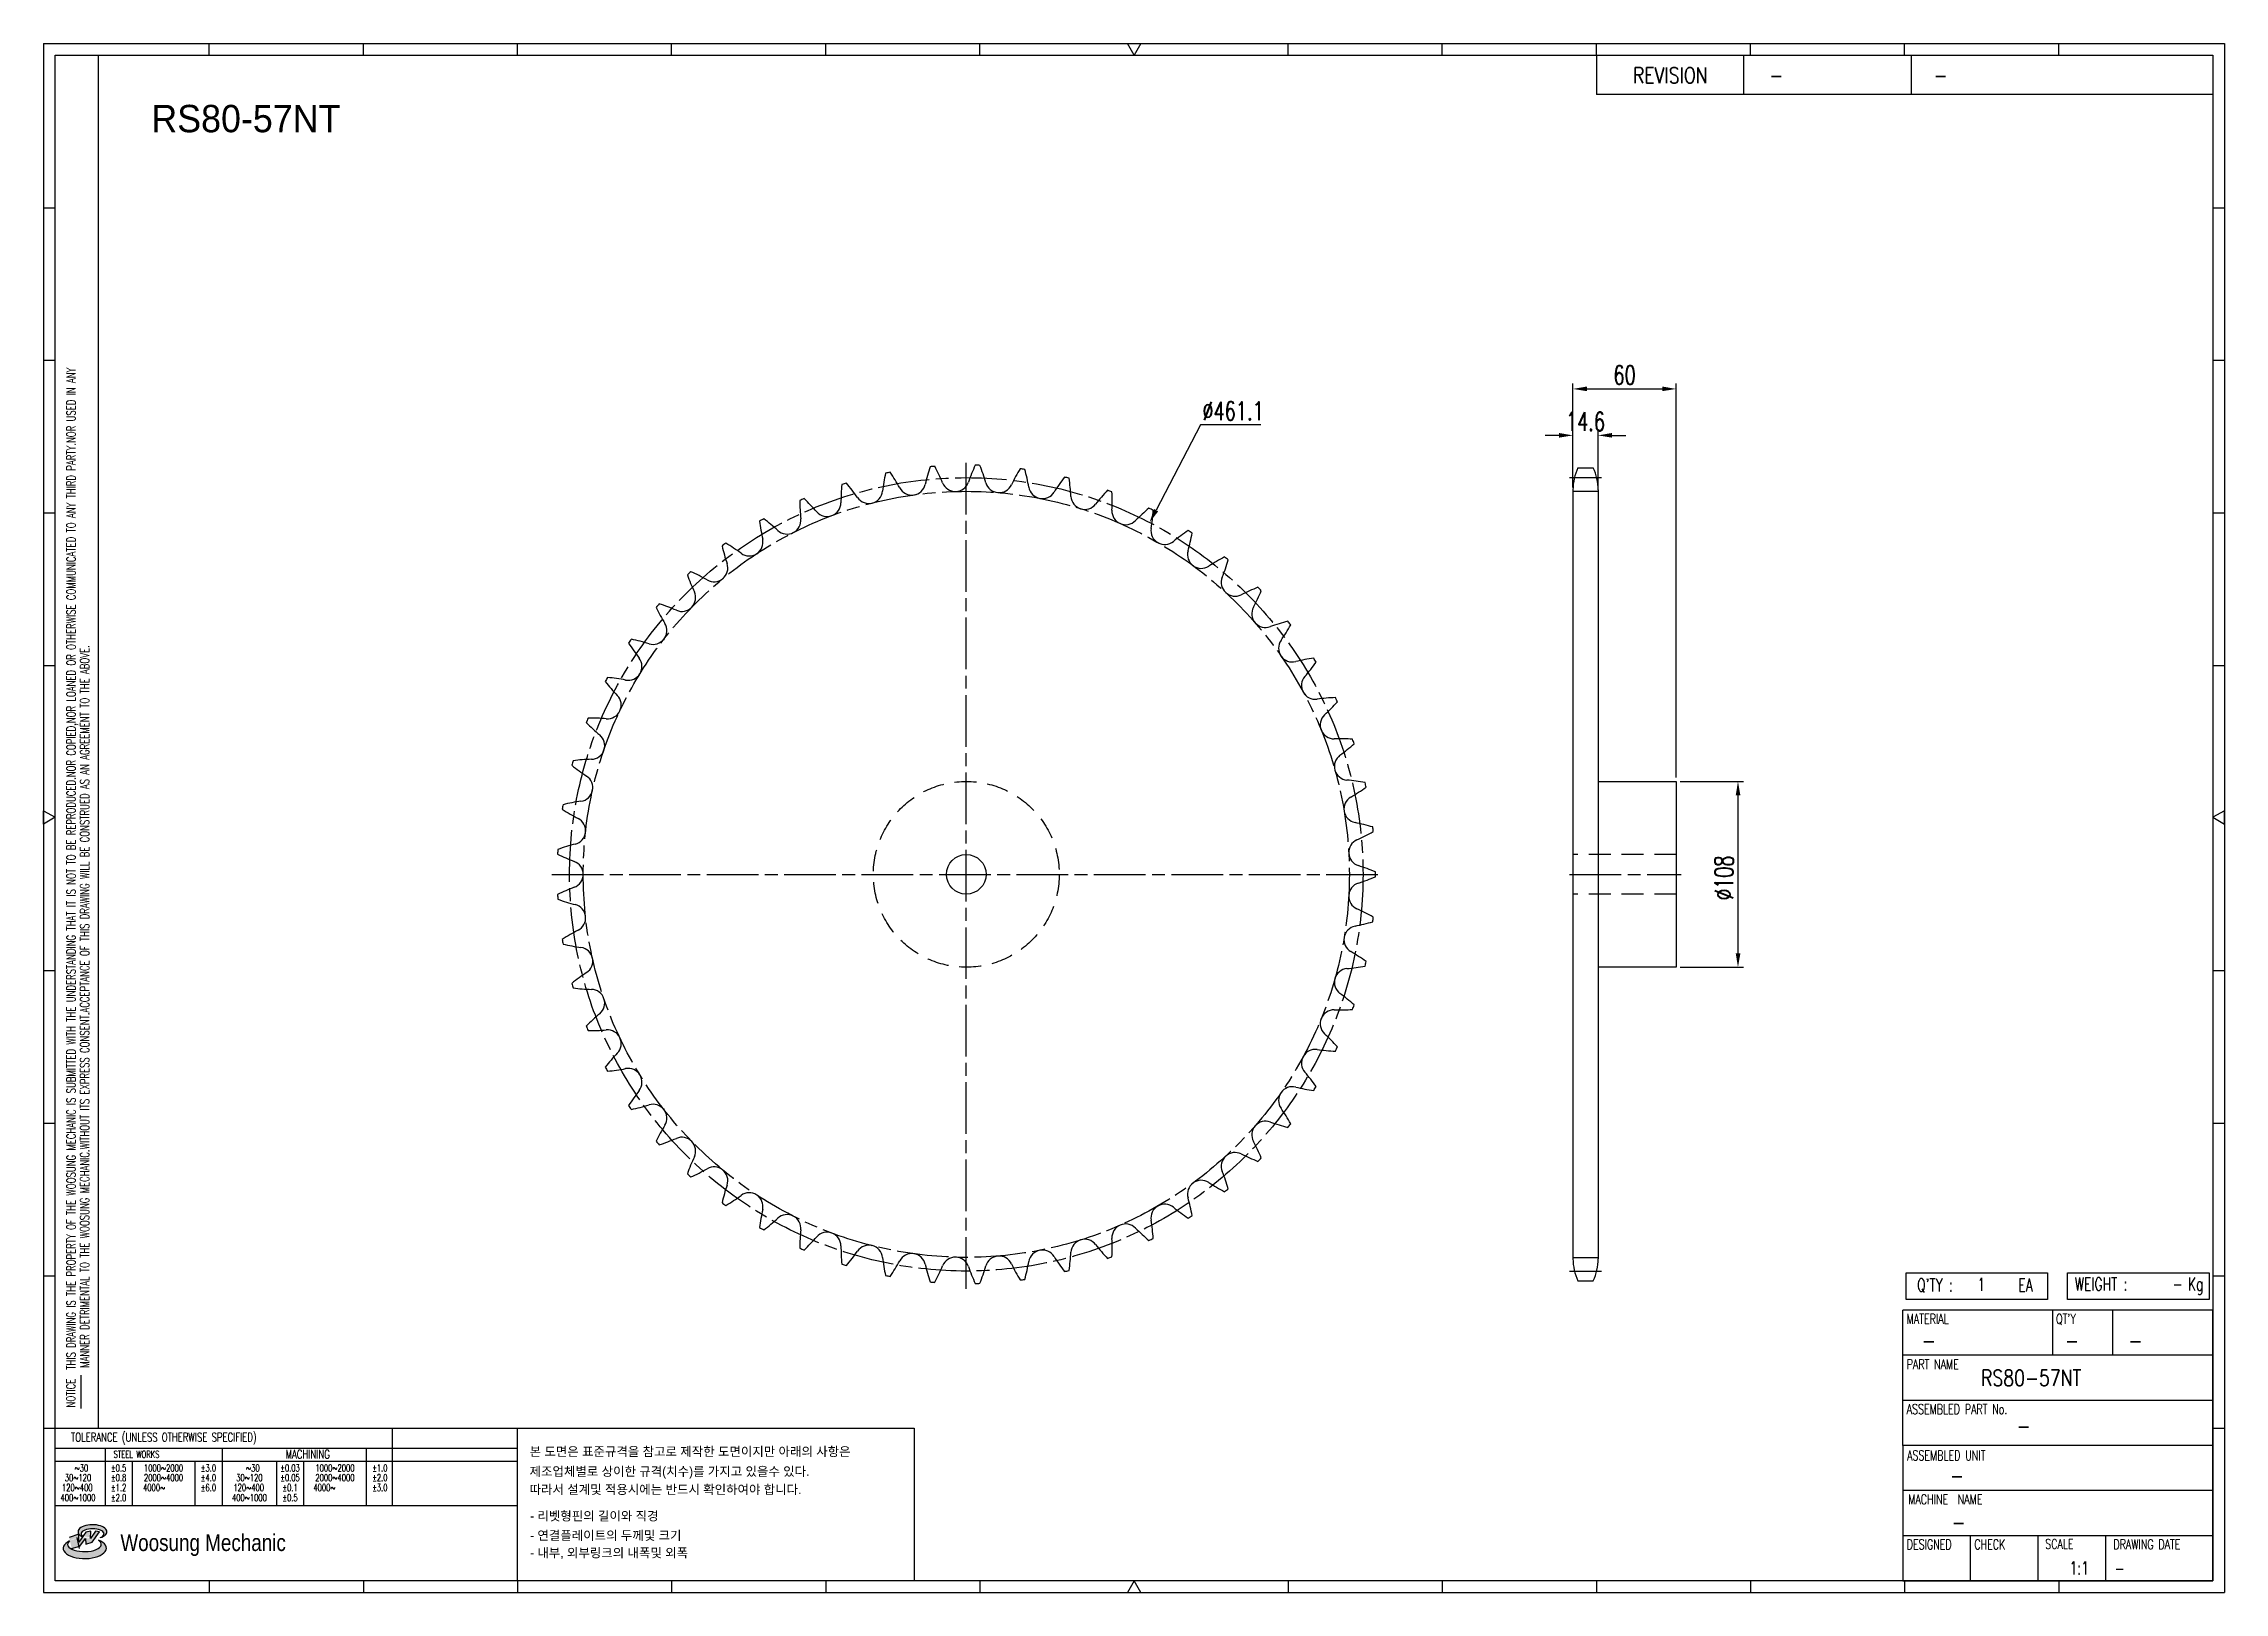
# Model space of a CAD drawing. Header units: millimetres. Extents: x 26814 to 28081, y 33 to 933.
import ezdxf
from ezdxf.enums import TextEntityAlignment as Align

# ---------------------------------------------------------------- set-up
doc = ezdxf.new("R2010")
doc.units = ezdxf.units.MM
for name, pattern in [('AM_ISO08W050', [18, 12, -1.5, 3, -1.5]), ('AM_ISO08W050x2', [9, 6, -0.75, 1.5, -0.75]), ('HIDDEN', [9.525, 6.35, -3.175])]:
    doc.linetypes.add(name, pattern=pattern)
doc.layers.get('Defpoints').update_dxf_attribs({"color": 80})
doc.layers.add('CL2', color=4, linetype='AM_ISO08W050', lineweight=25)
for name, color, linetype in [('HL', 2, 'HIDDEN'), ('LOGO', 7, 'Continuous'), ('S-DIM', 7, 'Continuous'), ('TITLE', 7, 'Continuous')]:
    doc.layers.add(name, color=color, linetype=linetype)
doc.styles.add('HAN', font='ROMANS.shx', dxfattribs={"width": 0.7, "bigfont": 'whgtxt.shx'})
doc.styles.add('HKD_ST2', font='romans.shx', dxfattribs={"width": 0.7, "height": 4, "bigfont": '@extfont2.shx'})
doc.styles.add('HSG', font='SIMPLEX.shx', dxfattribs={"width": 0.7, "bigfont": 'HSG.shx'})
doc.styles.add('MtXpl_', font='Gulim.ttf')
doc.styles.add('SLDTEXTSTYLE4', font='arial.ttf', dxfattribs={"width": 0.8})
doc.dimstyles.new('APP23', dxfattribs={"dimscale": 4.5, "dimtxt": 2.4, "dimasz": 1.8, "dimexe": 0.7, "dimexo": 0.5, "dimgap": 0.6, "dimtad": 1, "dimtoh": 1, "dimdec": 1, "dimrnd": 0.01, "dimzin": 9, "dimdsep": 46, "dimtxsty": 'HSG', "dimcen": 0, "dimclrd": 1, "dimclre": 1, "dimclrt": 256, "dimazin": 2, "dimtp": 1, "dimtm": 1, "dimtfac": 0.5, "dimtdec": 1, "dimtix": 1, "dimtofl": 0, "dimtmove": 0, "dimatfit": 3, "dimfxl": 0, "dimtvp": 1, "dimtolj": 2, "dimlwd": -1, "dimlwe": -1, "dimarcsym": 0})

# ---------------------------------------------------------------- blocks, each defined once
blk = doc.blocks.new('MASTER')
at = {"layer": 'LOGO'}
h = blk.add_hatch(color=10, dxfattribs=at)
h.paths.add_polyline_path([(1.544, 35.177), (1.554, 34.966), (1.779, 35.034), (2.054, 35.422), (1.908, 35.446), (1.728, 35.167), (1.741, 35.439), (1.547, 35.405), (1.292, 35.041), (1.295, 35.33), (0.943, 35.208), (1.03, 34.8), (1.336, 34.885)])
edge = h.paths.add_edge_path()
edge.add_ellipse((1.795, 35.421), major_axis=(-0.53, 0), ratio=0.487785, start_angle=122.36065, end_angle=403.39574)
edge.add_line((1.411, 35.244), (1.419, 35.261))
edge.add_ellipse((1.798, 35.344), major_axis=(-0.423, 0), ratio=0.444396, start_angle=131.58977, end_angle=386.19408, ccw=False)
edge = h.paths.add_edge_path()
edge.add_ellipse((1.512, 34.815), major_axis=(-0.793, 0), ratio=0.480113, start_angle=314.67633, end_angle=590.85213)
edge.add_ellipse((1.501, 34.958), major_axis=(-0.62, 0), ratio=0.43311, start_angle=331.7024, end_angle=574.42495, ccw=False)
at = {"color": 140}
for p, q in [((0, 90.118), (80.15, 90.118)), ((0, 90.118), (0, 33.191)), ((80.15, 90.118), (80.15, 33.191)), ((57.068, 89.693), (57.068, 88.246)), ((62.47, 89.693), (62.47, 88.246)), ((68.635, 89.693), (68.635, 88.246)), ((79.725, 88.246), (57.068, 88.246)), ((68.449, 43.961), (68.449, 44.936)), ((68.449, 44.936), (73.654, 44.936)), ((73.654, 44.936), (73.654, 43.961)), ((74.39, 43.961), (74.39, 44.936)), ((74.39, 44.936), (79.595, 44.936)), ((79.595, 44.936), (79.595, 43.961)), ((68.336, 38.59), (68.336, 43.563)), ((79.725, 43.563), (68.336, 43.563)), ((73.654, 43.961), (68.449, 43.961)), ((73.827, 43.563), (73.827, 41.905)), ((79.595, 43.961), (74.39, 43.961)), ((76.037, 43.563), (76.037, 41.905)), ((79.725, 38.59), (79.725, 43.563)), ((79.725, 41.905), (68.336, 41.905)), ((79.725, 40.248), (68.336, 40.248)), ((68.336, 38.59), (68.336, 33.616)), ((79.725, 38.59), (68.336, 38.59)), ((79.725, 33.616), (79.725, 38.59)), ((79.725, 36.932), (68.336, 36.932)), ((79.725, 35.274), (68.336, 35.274)), ((70.822, 33.616), (70.822, 35.274)), ((73.309, 33.616), (73.309, 35.274)), ((75.796, 33.616), (75.796, 35.274)), ((0, 33.191), (80.15, 33.191)), ((68.336, 33.616), (79.725, 33.616))]:
    blk.add_line(p, q, dxfattribs=at)
for p, q in [((6.089, 89.693), (6.089, 90.118)), ((11.753, 89.693), (11.753, 90.118)), ((17.418, 89.693), (17.418, 90.118)), ((23.082, 89.693), (23.082, 90.118)), ((28.746, 89.693), (28.746, 90.118)), ((34.411, 89.693), (34.411, 90.118)), ((45.739, 89.693), (45.739, 90.118)), ((51.404, 89.693), (51.404, 90.118)), ((57.068, 89.693), (57.068, 90.118)), ((62.732, 89.693), (62.732, 90.118)), ((68.397, 89.693), (68.397, 90.118)), ((74.061, 89.693), (74.061, 90.118)), ((0, 84.085), (0.425, 84.085)), ((79.725, 84.085), (80.15, 84.085)), ((0, 78.478), (0.425, 78.478)), ((79.725, 78.478), (80.15, 78.478)), ((0, 72.87), (0.425, 72.87)), ((79.725, 72.87), (80.15, 72.87)), ((0, 67.262), (0.425, 67.262)), ((79.725, 67.262), (80.15, 67.262)), ((0, 56.047), (0.425, 56.047)), ((79.725, 56.047), (80.15, 56.047)), ((0, 50.439), (0.425, 50.439)), ((79.725, 50.439), (80.15, 50.439)), ((0, 44.832), (0.425, 44.832)), ((79.725, 44.832), (80.15, 44.832)), ((1.377, 39.947), (1.377, 41.174)), ((0, 39.224), (0.425, 39.224)), ((79.725, 39.224), (80.15, 39.224)), ((6.089, 33.616), (6.089, 33.191)), ((11.753, 33.616), (11.753, 33.191)), ((17.418, 33.616), (17.418, 33.191)), ((23.082, 33.616), (23.082, 33.191)), ((28.746, 33.616), (28.746, 33.191)), ((34.411, 33.616), (34.411, 33.191)), ((45.739, 33.616), (45.739, 33.191)), ((51.404, 33.616), (51.404, 33.191)), ((57.068, 33.616), (57.068, 33.191)), ((62.732, 33.616), (62.732, 33.191)), ((68.397, 33.616), (68.397, 33.191)), ((74.061, 33.616), (74.061, 33.191))]:
    blk.add_line(p, q)
at = {"color": 2}
for p, q in [((2.017, 39.224), (2.017, 89.693)), ((0.425, 39.224), (17.418, 39.224)), ((0.425, 38.487), (17.418, 38.487)), ((2.257, 38.487), (2.257, 36.382)), ((6.557, 38.5), (6.557, 36.382)), ((11.857, 38.487), (11.857, 36.382)), ((12.816, 39.224), (12.816, 36.382)), ((17.418, 33.616), (17.418, 39.224)), ((0.425, 38.012), (17.418, 38.012)), ((3.257, 38.012), (3.257, 36.382)), ((5.557, 38.012), (5.557, 36.382)), ((8.557, 38.012), (8.557, 36.382)), ((9.557, 38.026), (9.557, 36.382)), ((0.425, 36.382), (17.418, 36.382))]:
    blk.add_line(p, q, dxfattribs=at)
for points in [[(40.075, 89.693), (39.83, 90.118), (40.32, 90.118)], [(0.425, 61.679), (0, 61.433), (0, 61.924)], [(79.725, 61.679), (80.15, 61.433), (80.15, 61.924)], [(40.075, 33.616), (39.83, 33.191), (40.32, 33.191)]]:
    blk.add_lwpolyline(points, close=True)
at = {"color": 140}
blk.add_lwpolyline([(0.425, 89.693), (79.725, 89.693), (79.725, 33.616), (0.425, 33.616)], close=True, dxfattribs=at)
at = {"layer": 'LOGO'}
for p, q in [((1.295, 35.33), (0.943, 35.208)), ((1.547, 35.405), (1.292, 35.041)), ((1.292, 35.041), (1.295, 35.33)), ((1.741, 35.439), (1.547, 35.405)), ((1.908, 35.446), (1.728, 35.167)), ((1.728, 35.167), (1.741, 35.439)), ((1.779, 35.034), (2.054, 35.422)), ((2.054, 35.422), (1.908, 35.446)), ((1.03, 34.8), (1.336, 34.885)), ((1.224, 35.208), (1.311, 34.8)), ((1.224, 35.208), (1.224, 35.208)), ((1.336, 34.885), (1.544, 35.177)), ((1.419, 35.261), (1.411, 35.244)), ((1.544, 35.177), (1.554, 34.966)), ((1.554, 34.966), (1.779, 35.034))]:
    blk.add_line(p, q, dxfattribs=at)
for centre, major_axis, ratio, start_param, end_param in [((1.795, 35.421), (-0.53, 0), 0.487785, 2.135596, 7.040584), ((1.798, 35.344), (-0.423, 0), 0.444396, 2.296675, 6.740358), ((1.512, 34.815), (-0.793, 0), 0.480113, 5.492138, 10.312315), ((1.501, 34.958), (-0.62, 0), 0.43311, 5.789299, 10.025607)]:
    blk.add_ellipse(centre, major_axis=major_axis, ratio=ratio, start_param=start_param, end_param=end_param, dxfattribs=at)
for s, height, style, width, p in [('REVISION', 0.5806, 'HAN', 0.8, (58.415, 88.664)), ('-', 0.581, 'HAN', 0.8, (63.426, 88.664)), ('-', 0.581, 'HAN', 0.8, (69.468, 88.664)), ("Q'TY : ", 0.4746, 'HKD_ST2', 0.7, (68.857, 44.253)), ('1', 0.475, 'HKD_ST2', 0.7, (71.071, 44.275)), ('EA', 0.4746, 'HKD_ST2', 0.7, (72.578, 44.253)), ('WEIGHT : ', 0.4746, 'HKD_ST2', 0.7, (74.65, 44.286)), ('Kg', 0.4746, 'HKD_ST2', 0.7, (78.807, 44.286)), ('-', 0.581, 'HAN', 0.8, (69.029, 42.157)), ('-', 0.581, 'HAN', 0.8, (74.289, 42.157)), ('-', 0.581, 'HAN', 0.8, (76.623, 42.157)), ('-', 0.581, 'HAN', 0.8, (72.515, 39.013)), ('-', 0.581, 'HAN', 0.8, (70.067, 37.189)), ('-', 0.581, 'HAN', 0.8, (70.126, 35.48)), ('1:1', 0.4746, 'HKD_ST2', 0.7, (74.458, 33.848)), ('-', 0.475, 'HKD_ST2', 0.7, (76.112, 33.837))]:
    blk.add_text(s, height=height, dxfattribs=dict(style=style, width=width)).set_placement(p)
at = {"color": 6, "style": 'HKD_ST2', "width": 0.7}
for s, p in [(' THIS DRAWING IS THE PROPERTY OF THE WOOSUNG MECHANIC IS SUBMITTED WITH THE UNDERSTANDING THAT IT IS NOT TO BE REPRODUCED.NOR COPIED,NOR LOANED OR OTHERWISE COMMUNICATED TO ANY THIRD PARTY.NOR USED IN ANY', (1.173, 41.217)), ('MANNER DETRIMENTAL TO THE WOOSUNG MECHANIC.WITHOUT ITS EXPRESS CONSENT.ACCEPTANCE OF THIS DRAWING WILL BE CONSTRUED AS AN AGREEMENT TO THE ABOVE.', (1.672, 41.447))]:
    blk.add_text(s, height=0.326266, rotation=90, dxfattribs=at).set_placement(p)
at = {"style": 'HKD_ST2', "width": 0.7}
blk.add_text('-', height=0.475, dxfattribs=at).set_placement((78.613, 44.286), align=Align.RIGHT)
at = {"color": 254, "style": 'HKD_ST2', "width": 0.7}
for s, height, p in [('MATERIAL', 0.3651, (68.474, 43.425)), ("QT'Y", 0.3651, (73.965, 43.425)), ('PART NAME', 0.3651, (68.474, 41.756)), ('ASSEMBLED PART No.', 0.36511, (68.474, 40.109)), ('ASSEMBLED UNIT', 0.36511, (68.49, 38.408)), ('MACHINE  NAME', 0.36511, (68.532, 36.794)), ('DESIGNED', 0.3651, (68.474, 35.136)), ('CHECK', 0.3651, (70.961, 35.136)), ('SCALE', 0.3651, (73.566, 35.153)), ('DRAWING DATE', 0.36511, (76.071, 35.141))]:
    blk.add_text(s, height=height, dxfattribs=at).set_placement(p, align=Align.TOP_LEFT)
at = {"style": 'HKD_ST2', "width": 0.7}
blk.add_text('NOTICE', height=0.3263, rotation=90, dxfattribs=at).set_placement((1.163, 39.988))
blk.add_text('TOLERANCE (UNLESS OTHERWISE SPECIFIED)', height=0.32627, dxfattribs=at).set_placement((4.417, 38.896), align=Align.MIDDLE_CENTER)
at = {"color": 4, "style": 'HKD_ST2', "width": 0.7}
for s, height, p in [('%%12630', 0.261, (1.389, 37.762)), ('1000%%1262000', 0.26101, (4.407, 37.762)), ('%%12630', 0.261, (7.689, 37.762)), ('1000%%1262000', 0.26101, (10.707, 37.762)), ('120%%126400', 0.26101, (1.237, 37.045)), ('30%%126120', 0.261, (1.263, 37.411)), ('4000%%126', 0.261, (4.061, 37.045)), ('2000%%1264000', 0.26101, (4.407, 37.411)), ('120%%126400', 0.26101, (7.537, 37.045)), ('30%%126120', 0.261, (7.563, 37.411)), ('4000%%126', 0.261, (10.321, 37.045)), ('2000%%1264000', 0.26101, (10.707, 37.411)), ('400%%1261000', 0.26101, (1.263, 36.67)), ('400%%1261000', 0.26101, (7.563, 36.67))]:
    blk.add_text(s, height=height, dxfattribs=at).set_placement(p, align=Align.MIDDLE_CENTER)
for s, height, p in [('%%P0.5', 0.261, (2.757, 37.762)), ('STEEL WORKS', 0.26101, (3.416, 38.268)), ('%%P3.0', 0.261, (6.057, 37.762)), ('%%P0.03', 0.261, (9.057, 37.762)), ('MACHINING', 0.3263, (9.707, 38.27)), ('%%P1.0', 0.261, (12.357, 37.762)), ('%%P0.8', 0.261, (2.757, 37.411)), ('%%P1.2', 0.261, (2.757, 37.045)), ('%%P4.0', 0.261, (6.057, 37.411)), ('%%P6.0', 0.261, (6.057, 37.045)), ('%%P0.05', 0.261, (9.057, 37.411)), ('%%P0.1', 0.261, (9.057, 37.045)), ('%%P2.0', 0.261, (12.357, 37.411)), ('%%P3.0', 0.261, (12.357, 37.045)), ('%%P2.0', 0.261, (2.757, 36.67)), ('%%P0.5', 0.261, (9.057, 36.67))]:
    blk.add_text(s, height=height, dxfattribs=at).set_placement(p, align=Align.MIDDLE)
at = {"color": 1, "style": 'SLDTEXTSTYLE4', "width": 0.8}
blk.add_text('Woosung Mechanic', height=0.61957, dxfattribs=at).set_placement((2.822, 34.711))
blk = doc.blocks.new('*D3')
at = {"layer": 'Defpoints', "color": 0, "transparency": 16777216}
for p in [(27717.5, 705), (27702.9, 672.5), (27717.5, 672.5)]:
    blk.add_point(p, dxfattribs=at)
at = {"layer": 'S-DIM', "color": 1, "transparency": 16777216}
for p, q in [((27694.8, 705), (27686.7, 705)), ((27702.9, 674.8), (27702.9, 708.2)), ((27717.5, 674.8), (27717.5, 708.2)), ((27725.6, 705), (27733.7, 705))]:
    blk.add_line(p, q, dxfattribs=at)
for points in [[(27694.8, 706.4), (27694.8, 703.7), (27702.9, 705)], [(27725.6, 706.4), (27725.6, 703.7), (27717.5, 705)]]:
    blk.add_solid(points, dxfattribs=at)
at = {"layer": 'S-DIM', "transparency": 16777216, "insert": (27710.2, 713.1), "char_height": 10.8, "attachment_point": 5, "style": 'HSG'}
blk.add_mtext('\\A2;14.6', dxfattribs=at)
blk = doc.blocks.new('*D4')
at = {"layer": 'Defpoints', "color": 0, "transparency": 16777216}
for p in [(27762.9, 732), (27702.9, 672.5), (27762.9, 503.9)]:
    blk.add_point(p, dxfattribs=at)
at = {"layer": 'S-DIM', "color": 1, "transparency": 16777216}
for p, q in [((27702.9, 674.8), (27702.9, 735.2)), ((27762.9, 506.2), (27762.9, 735.2)), ((27711, 732), (27754.8, 732))]:
    blk.add_line(p, q, dxfattribs=at)
for points in [[(27711, 733.4), (27711, 730.7), (27702.9, 732)], [(27754.8, 733.4), (27754.8, 730.7), (27762.9, 732)]]:
    blk.add_solid(points, dxfattribs=at)
at = {"layer": 'S-DIM', "transparency": 16777216, "insert": (27732.9, 740.1), "char_height": 10.8, "attachment_point": 5, "style": 'HSG'}
blk.add_mtext('\\A2;60', dxfattribs=at)
blk = doc.blocks.new('*D5')
at = {"layer": 'Defpoints', "color": 0, "transparency": 16777216}
for p in [(27456.9, 654.4), (27243.8, 245.5)]:
    blk.add_point(p, dxfattribs=at)
at = {"layer": 'S-DIM', "color": 1, "transparency": 16777216}
for p, q in [((27486.5, 711.1), (27460.7, 661.5)), ((27521.6, 711.1), (27486.5, 711.1))]:
    blk.add_line(p, q, dxfattribs=at)
blk.add_solid([(27459.5, 662.2), (27461.9, 660.9), (27456.9, 654.4)], dxfattribs=at)
at = {"layer": 'S-DIM', "transparency": 16777216, "insert": (27505.4, 719.2), "char_height": 10.8, "attachment_point": 5, "style": 'HSG'}
blk.add_mtext('\\A2;∅461.1', dxfattribs=at)
blk = doc.blocks.new('*D2')
at = {"layer": 'Defpoints', "color": 0, "transparency": 16777216}
for p in [(27762.9, 503.9), (27762.9, 395.9), (27798.8, 395.9)]:
    blk.add_point(p, dxfattribs=at)
at = {"layer": 'S-DIM', "color": 1, "transparency": 16777216}
for p, q in [((27765.2, 503.9), (27802, 503.9)), ((27798.8, 495.8), (27798.8, 404)), ((27765.2, 395.9), (27802, 395.9))]:
    blk.add_line(p, q, dxfattribs=at)
for points in [[(27797.5, 495.8), (27800.2, 495.8), (27798.8, 503.9)], [(27797.5, 404), (27800.2, 404), (27798.8, 395.9)]]:
    blk.add_solid(points, dxfattribs=at)
at = {"layer": 'S-DIM', "transparency": 16777216, "insert": (27790.7, 447.9), "char_height": 10.8, "attachment_point": 5, "rotation": 90, "style": 'HSG'}
blk.add_mtext('\\A2;%%c108', dxfattribs=at)

msp = doc.modelspace()

# ---------------------------------------------------------------- linework, layer by layer
for p, q in [((27705.73, 686.06), (27714.73, 686.06)), ((27702.93, 673.36), (27702.93, 226.46)), ((27717.53, 673.36), (27717.53, 226.46)), ((27717.53, 503.91), (27762.93, 503.91)), ((27762.93, 503.91), (27762.93, 395.91)), ((27762.93, 395.91), (27717.53, 395.91)), ((27705.73, 213.76), (27714.73, 213.76))]:
    msp.add_line(p, q)
at = {"color": 140}
msp.add_lwpolyline([(27089.59, 128), (27320.11, 128), (27320.11, 39.33), (27089.59, 39.33)], close=True, dxfattribs=at)
msp.add_circle((27350.37, 449.91), 11.5)
for centre, radius, start, end in [((27436.11, 651.47), 112.43, 161.68679, 167.10526), ((27350.37, 449.91), 237.81, 94.40745, 95.06623), ((27232.63, 634.61), 112.43, 22.36842, 27.7869), ((27457.76, 640.81), 112.43, 155.371, 160.78947), ((27350.37, 449.91), 237.81, 88.09166, 88.75044), ((27253.66, 646.44), 112.43, 16.05263, 21.47111), ((27478.11, 627.84), 112.43, 149.05521, 154.47368), ((27350.37, 449.91), 237.81, 81.77587, 82.43465), ((27275.87, 655.88), 112.43, 9.73684, 15.15532), ((27733.13, 673.36), 30.2, 155.13196, 180), ((27687.33, 673.36), 30.2, 0, 24.86804), ((27389.95, 665.34), 112.43, 174.31836, 179.73684), ((27350.37, 449.91), 237.81, 107.03903, 107.69781), ((27195.09, 604.39), 112.43, 35, 40.41848), ((27293.76, 673.47), 8.02, 215, 353.42105), ((27413.41, 659.67), 112.43, 168.00257, 173.42105), ((27350.37, 449.91), 237.81, 100.72324, 101.38202), ((27213.03, 620.53), 112.43, 28.68421, 34.10269), ((27318.69, 678.35), 8.02, 208.68421, 347.10526), ((27344.02, 680.44), 8.02, 202.36842, 340.78947), ((27369.42, 679.74), 8.02, 196.05263, 334.47368), ((27394.58, 676.25), 8.02, 189.73684, 328.15789), ((27496.91, 612.71), 112.43, 142.73942, 148.15789), ((27350.37, 449.91), 237.81, 75.46008, 76.11886), ((27298.98, 662.83), 112.43, 3.42105, 8.83953), ((27513.93, 595.6), 112.43, 136.42363, 141.84211), ((27350.37, 449.91), 237.81, 69.1443, 69.80307), ((27322.71, 667.19), 112.43, 357.10526, 2.52374), ((27350.37, 449.91), 237.81, 113.35482, 114.0136), ((27366.02, 668.38), 112.43, 180.63415, 186.05263), ((27179.04, 586.37), 112.43, 41.31579, 46.73427), ((27269.51, 665.89), 8.02, 221.31579, 359.73684), ((27419.21, 670.02), 8.02, 183.42105, 321.84211), ((27443.01, 661.11), 8.02, 177.10526, 315.52632), ((27528.96, 576.72), 112.43, 130.10784, 135.52632), ((27350.37, 449.91), 237.81, 62.82851, 63.48728), ((27346.78, 668.91), 112.43, 350.78947, 356.20795), ((27350.37, 449.91), 237.81, 119.67061, 120.32939), ((27341.89, 668.78), 112.43, 186.94994, 192.36842), ((27165.07, 566.69), 112.43, 47.63158, 53.05006), ((27246.24, 655.68), 8.02, 227.63158, 6.05263), ((27465.68, 649.63), 8.02, 170.78947, 309.21053), ((27541.83, 556.31), 112.43, 123.79205, 129.21053), ((27370.9, 667.98), 112.43, 344.47368, 349.89216), ((27350.37, 449.91), 237.81, 56.51272, 57.17149), ((27350.37, 449.91), 237.81, 125.9864, 126.64518), ((27317.86, 666.52), 112.43, 193.26573, 198.68421), ((27153.35, 545.6), 112.43, 53.94737, 59.36585), ((27224.23, 642.98), 8.02, 233.94737, 12.36842), ((27486.95, 635.74), 8.02, 164.47368, 302.89474), ((27552.37, 534.6), 112.43, 117.47626, 122.89474), ((27350.37, 449.91), 237.81, 50.19693, 50.8557), ((27350.37, 449.91), 237.81, 132.30219, 132.96097), ((27294.23, 661.63), 112.43, 199.58152, 205), ((27144.01, 523.34), 112.43, 60.26316, 65.68164), ((27203.76, 627.93), 8.02, 240.26316, 18.68421), ((27506.57, 619.58), 8.02, 158.15789, 296.57895), ((27394.76, 664.4), 112.43, 338.15789, 343.57637), ((27185.07, 610.72), 8.02, 246.57895, 25), ((27560.46, 511.86), 112.43, 111.16047, 116.57895), ((27418.09, 658.21), 112.43, 331.84211, 337.26058), ((27350.37, 449.91), 237.81, 43.88114, 44.53992), ((27168.38, 591.56), 8.02, 252.89474, 31.31579), ((27350.37, 449.91), 237.81, 138.61798, 139.27676), ((27271.28, 654.17), 112.43, 205.89731, 211.31579), ((27137.19, 500.2), 112.43, 66.57895, 71.99743), ((27524.28, 601.37), 8.02, 151.84211, 290.26316), ((27566, 488.38), 112.43, 104.84468, 110.26316), ((27350.37, 449.91), 237.81, 37.56535, 38.22413), ((27350.37, 449.91), 237.81, 144.93377, 145.59255), ((27249.29, 644.23), 112.43, 212.2131, 217.63158), ((27132.95, 476.44), 112.43, 72.89474, 78.31321), ((27539.89, 581.32), 8.02, 145.52632, 283.94737), ((27440.59, 649.5), 112.43, 325.52632, 330.94479), ((27153.9, 570.68), 8.02, 259.21053, 37.63158), ((27568.92, 464.42), 112.43, 98.52889, 103.94737), ((27462, 638.36), 112.43, 319.21053, 324.629), ((27350.37, 449.91), 237.81, 31.24956, 31.90834), ((27350.37, 449.91), 237.81, 151.24956, 151.90834), ((27228.53, 631.93), 112.43, 218.52889, 223.94737), ((27131.35, 452.36), 112.43, 79.21053, 84.629), ((27553.2, 559.67), 8.02, 139.21053, 277.63158), ((27141.81, 548.33), 8.02, 265.52632, 43.94737), ((27569.19, 440.29), 112.43, 92.2131, 97.63158), ((27482.05, 624.94), 112.43, 312.89474, 318.31321), ((27350.37, 449.91), 237.81, 24.93377, 25.59255), ((27350.37, 449.91), 237.81, 157.56535, 158.22413), ((27209.24, 617.42), 112.43, 224.84468, 230.26316), ((27132.41, 428.25), 112.43, 85.52632, 90.94479), ((27564.04, 536.7), 8.02, 132.89474, 271.31579), ((27132.25, 524.79), 8.02, 271.84211, 50.26316), ((27566.81, 416.28), 112.43, 85.89731, 91.31579), ((27500.51, 609.39), 112.43, 306.57895, 311.99743), ((27350.37, 449.91), 237.81, 18.61798, 19.27676), ((27350.37, 449.91), 237.81, 163.88114, 164.53992), ((27191.67, 600.88), 112.43, 231.16047, 236.57895), ((27136.12, 404.41), 112.43, 91.84211, 97.26058), ((27125.33, 500.34), 8.02, 278.15789, 56.57895), ((27572.29, 512.66), 8.02, 126.57895, 265), ((27577.85, 487.87), 8.02, 120.26316, 258.68421), ((27561.79, 392.67), 112.43, 79.58152, 85), ((27517.14, 591.91), 112.43, 300.26316, 305.68164), ((27350.37, 449.91), 237.81, 12.30219, 12.96097), ((27350.37, 449.91), 237.81, 170.19693, 170.8557), ((27176.03, 582.5), 112.43, 237.47626, 242.89474), ((27142.42, 381.11), 112.43, 98.15789, 103.57637), ((27121.15, 475.28), 8.02, 284.47368, 62.89474), ((27580.64, 462.62), 8.02, 113.94737, 252.36842), ((27554.21, 369.76), 112.43, 73.26573, 78.68421), ((27531.75, 572.7), 112.43, 293.94737, 299.36585), ((27350.37, 449.91), 237.81, 5.9864, 6.64518), ((27350.37, 449.91), 237.81, 176.51272, 177.17149), ((27162.5, 562.52), 112.43, 243.79205, 249.21053), ((27151.25, 358.65), 112.43, 104.47368, 109.89216), ((27119.75, 449.91), 8.02, 290.78947, 69.21053), ((27580.64, 437.21), 8.02, 107.63158, 246.05263), ((27544.16, 347.82), 112.43, 66.94994, 72.36842), ((27544.16, 552), 112.43, 287.63158, 293.05006), ((27350.37, 449.91), 237.81, 359.67061, 0.32939), ((27162.5, 337.3), 112.43, 110.78947, 116.20795), ((27350.37, 449.91), 237.81, 182.82851, 183.48728), ((27151.25, 541.17), 112.43, 250.10784, 255.52632), ((27121.15, 424.54), 8.02, 297.10526, 75.52632), ((27577.85, 411.95), 8.02, 101.31579, 239.73684), ((27554.21, 530.06), 112.43, 281.31579, 286.73427), ((27531.75, 327.13), 112.43, 60.63415, 66.05263), ((27350.37, 449.91), 237.81, 353.35482, 354.0136), ((27176.03, 317.32), 112.43, 117.10526, 122.52374), ((27350.37, 449.91), 237.81, 189.1443, 189.80307), ((27142.42, 518.71), 112.43, 256.42363, 261.84211), ((27125.33, 399.48), 8.02, 303.42105, 81.84211), ((27572.29, 387.16), 8.02, 95, 233.42105), ((27561.79, 507.15), 112.43, 275, 280.41848), ((27517.14, 307.92), 112.43, 54.31836, 59.73684), ((27350.37, 449.91), 237.81, 347.03903, 347.69781), ((27191.67, 298.95), 112.43, 123.42105, 128.83953), ((27350.37, 449.91), 237.81, 195.46008, 196.11886), ((27136.12, 495.42), 112.43, 262.73942, 268.15789), ((27132.25, 375.03), 8.02, 309.73684, 88.15789), ((27500.51, 290.43), 112.43, 48.00257, 53.42105), ((27209.24, 282.4), 112.43, 129.73684, 135.15532), ((27564.04, 363.13), 8.02, 88.68421, 227.10526), ((27566.81, 483.54), 112.43, 268.68421, 274.10269), ((27350.37, 449.91), 237.81, 340.72324, 341.38202), ((27350.37, 449.91), 237.81, 201.77587, 202.43465), ((27132.41, 471.57), 112.43, 269.05521, 274.47368), ((27141.81, 351.49), 8.02, 316.05263, 94.47368), ((27482.05, 274.88), 112.43, 41.68679, 47.10526), ((27228.53, 267.9), 112.43, 136.05263, 141.47111), ((27553.2, 340.15), 8.02, 82.36842, 220.78947), ((27569.19, 459.53), 112.43, 262.36842, 267.7869), ((27350.37, 449.91), 237.81, 334.40745, 335.06623), ((27350.37, 449.91), 237.81, 208.09166, 208.75044), ((27131.35, 447.46), 112.43, 275.371, 280.78947), ((27153.9, 329.14), 8.02, 322.36842, 100.78947), ((27462, 261.46), 112.43, 35.371, 40.78947), ((27249.29, 255.6), 112.43, 142.36842, 147.7869), ((27539.89, 318.5), 8.02, 76.05263, 214.47368), ((27568.92, 435.4), 112.43, 256.05263, 261.47111), ((27350.37, 449.91), 237.81, 328.09166, 328.75044), ((27350.37, 449.91), 237.81, 214.40745, 215.06623), ((27132.95, 423.38), 112.43, 281.68679, 287.10526), ((27168.38, 308.26), 8.02, 328.68421, 107.10526), ((27524.28, 298.45), 8.02, 69.73684, 208.15789), ((27566, 411.45), 112.43, 249.73684, 255.15532), ((27440.59, 250.32), 112.43, 29.05521, 34.47368), ((27350.37, 449.91), 237.81, 321.77587, 322.43465), ((27271.28, 245.66), 112.43, 148.68421, 154.10269), ((27350.37, 449.91), 237.81, 220.72324, 221.38202), ((27137.19, 399.63), 112.43, 288.00257, 293.42105), ((27185.07, 289.1), 8.02, 335, 113.42105), ((27418.09, 241.61), 112.43, 22.73942, 28.15789), ((27294.23, 238.2), 112.43, 155, 160.41848), ((27144.01, 376.48), 112.43, 294.31836, 299.73684), ((27203.76, 271.89), 8.02, 341.31579, 119.73684), ((27506.57, 280.24), 8.02, 63.42105, 201.84211), ((27560.46, 387.96), 112.43, 243.42105, 248.83953), ((27350.37, 449.91), 237.81, 315.46008, 316.11886), ((27350.37, 449.91), 237.81, 227.03903, 227.69781), ((27317.86, 233.3), 112.43, 161.31579, 166.73427), ((27486.95, 264.09), 8.02, 57.10526, 195.52632), ((27552.37, 365.22), 112.43, 237.10526, 242.52374), ((27394.76, 235.42), 112.43, 16.42363, 21.84211), ((27350.37, 449.91), 237.81, 309.1443, 309.80307), ((27350.37, 449.91), 237.81, 233.35482, 234.0136), ((27153.35, 354.22), 112.43, 300.63415, 306.05263), ((27224.23, 256.84), 8.02, 347.63158, 126.05263), ((27341.89, 231.04), 112.43, 167.63158, 173.05006), ((27465.68, 250.19), 8.02, 50.78947, 189.21053), ((27541.83, 343.52), 112.43, 230.78947, 236.20795), ((27370.9, 231.84), 112.43, 10.10784, 15.52632), ((27350.37, 449.91), 237.81, 239.67061, 240.32939), ((27165.07, 333.13), 112.43, 306.94994, 312.36842), ((27246.24, 244.14), 8.02, 353.94737, 132.36842), ((27366.02, 231.44), 112.43, 173.94737, 179.36585), ((27269.51, 233.93), 8.02, 0.26316, 138.68421), ((27443.01, 238.72), 8.02, 44.47368, 182.89474), ((27528.96, 323.1), 112.43, 224.47368, 229.89216), ((27346.78, 230.91), 112.43, 3.79205, 9.21053), ((27350.37, 449.91), 237.81, 302.82851, 303.48728), ((27350.37, 449.91), 237.81, 245.9864, 246.64518), ((27179.04, 313.45), 112.43, 313.26573, 318.68421), ((27389.95, 234.49), 112.43, 180.26316, 185.68164), ((27195.09, 295.43), 112.43, 319.58152, 325), ((27293.76, 226.35), 8.02, 6.57895, 145), ((27318.69, 221.48), 8.02, 12.89474, 151.31579), ((27394.58, 223.57), 8.02, 31.84211, 170.26316), ((27298.98, 236.99), 112.43, 351.16047, 356.57895), ((27419.21, 229.81), 8.02, 38.15789, 176.57895), ((27513.93, 304.22), 112.43, 218.15789, 223.57637), ((27322.71, 232.63), 112.43, 357.47626, 2.89474), ((27350.37, 449.91), 237.81, 296.51272, 297.17149), ((27350.37, 449.91), 237.81, 252.30219, 252.96097), ((27413.41, 240.15), 112.43, 186.57895, 191.99743), ((27350.37, 449.91), 237.81, 258.61798, 259.27676), ((27213.03, 279.29), 112.43, 325.89731, 331.31579), ((27436.11, 248.36), 112.43, 192.89474, 198.31321), ((27232.63, 265.22), 112.43, 332.2131, 337.63158), ((27344.02, 219.38), 8.02, 19.21053, 157.63158), ((27457.76, 259.01), 112.43, 199.21053, 204.629), ((27253.66, 253.39), 112.43, 338.52889, 343.94737), ((27369.42, 220.08), 8.02, 25.52632, 163.94737), ((27478.11, 271.98), 112.43, 205.52632, 210.94479), ((27275.87, 243.94), 112.43, 344.84468, 350.26316), ((27496.91, 287.12), 112.43, 211.84211, 217.26058), ((27350.37, 449.91), 237.81, 283.88114, 284.53992), ((27350.37, 449.91), 237.81, 290.19693, 290.8557), ((27733.13, 226.46), 30.2, 180, 204.86804), ((27687.33, 226.46), 30.2, 335.13196, 0), ((27350.37, 449.91), 237.81, 264.93377, 265.59255), ((27350.37, 449.91), 237.81, 271.24956, 271.90834), ((27350.37, 449.91), 237.81, 277.56535, 278.22413)]:
    msp.add_arc(centre, radius, start, end)
at = {"layer": 'CL2', "linetype": 'AM_ISO08W050x2', "ltscale": 5}
for p, q in [((27350.37, 209.1), (27350.37, 690.72)), ((27700.99, 680.45), (27719.47, 680.45)), ((27702.93, 672.51), (27717.53, 672.51)), ((27109.56, 449.91), (27591.18, 449.91)), ((27700.99, 449.91), (27765.74, 449.91)), ((27700.99, 219.37), (27719.47, 219.37)), ((27702.93, 227.31), (27717.53, 227.31))]:
    msp.add_line(p, q, dxfattribs=at)
for radius in [230.54, 222.6]:
    msp.add_circle((27350.37, 449.91), radius, dxfattribs=at)
at = {"layer": 'HL', "linetype": 'HIDDEN', "ltscale": 2}
for p, q in [((27762.93, 461.41), (27702.93, 461.41)), ((27762.93, 438.41), (27702.93, 438.41))]:
    msp.add_line(p, q, dxfattribs=at)
at = {"layer": 'HL', "ltscale": 2}
msp.add_circle((27350.37, 449.91), 54, dxfattribs=at)

# ---------------------------------------------------------------- block references
at = {"color": 140, "xscale": 15.81103464176613, "yscale": 15.81103464176613, "zscale": 15.81103464176613}
msp.add_blockref('MASTER', (26814.2, -492.17), dxfattribs=at)

# ---------------------------------------------------------------- texts
at = {"style": 'HAN', "width": 0.8}
msp.add_text('RS80-57NT', height=9.18, dxfattribs=at).set_placement((27940.06, 152.69))
at = {"color": 140, "style": 'MtXpl_'}
for s, p in [('본 도면은 표준규격을 참고로 제작한 도면이지만 아래의 사항은', (27096.6, 111.84)), ('제조업체별로 상이한 규격(치수)를 가지고 있을수 있다.', (27096.6, 100.31)), ('따라서 설계및 적용시에는 반드시 확인하여야 합니다.', (27096.6, 89.79)), ('- 리벳형핀의 길이와 직경', (27096.89, 74.39)), ('- 연결플레이트의 두께및 크기', (27096.89, 63.1)), ('- 내부, 외부링크의 내폭및 외폭', (27096.89, 52.97))]:
    msp.add_text(s, height=5.3037, dxfattribs=at).set_placement(p)
at = {"layer": 'TITLE', "color": 254, "style": 'MtXpl_'}
msp.add_text('RS80-57NT', height=15.911, dxfattribs=at).set_placement((26876.8, 881.17))

# ---------------------------------------------------------------- dimensions: what is measured, and where the dimension line sits
at = {"layer": 'S-DIM'}
dim = msp.add_linear_dim(base=(27762.93, 732.04), p1=(27702.93, 672.51), p2=(27762.93, 503.91), dimstyle='APP23', dxfattribs=at)
dim.commit()
dim.dimension.update_dxf_attribs({"geometry": '*D4', "text_midpoint": (27732.93, 740.14)})
dim = msp.add_diameter_dim_2p(p1=(27243.82, 245.47), p2=(27456.92, 654.35), dimstyle='APP23', dxfattribs=at)
dim.commit()
dim.dimension.update_dxf_attribs({"geometry": '*D5', "text_midpoint": (27505.41, 711.14), "dimtype": 131})
dim = msp.add_linear_dim(base=(27717.53, 705.04), p1=(27702.93, 672.51), p2=(27717.53, 672.51), dimstyle='APP23', dxfattribs=at)
dim.commit()
dim.dimension.update_dxf_attribs({"geometry": '*D3', "text_midpoint": (27710.23, 705.04), "dimtype": 128})
dim = msp.add_linear_dim(base=(27798.8, 395.91), p1=(27762.93, 503.91), p2=(27762.93, 395.91), angle=90, text='%%c<>', dimstyle='APP23', dxfattribs=at)
dim.commit()
dim.dimension.update_dxf_attribs({"geometry": '*D2', "text_midpoint": (27798.8, 447.87), "dimtype": 128})

doc.saveas('drawing.dxf')
